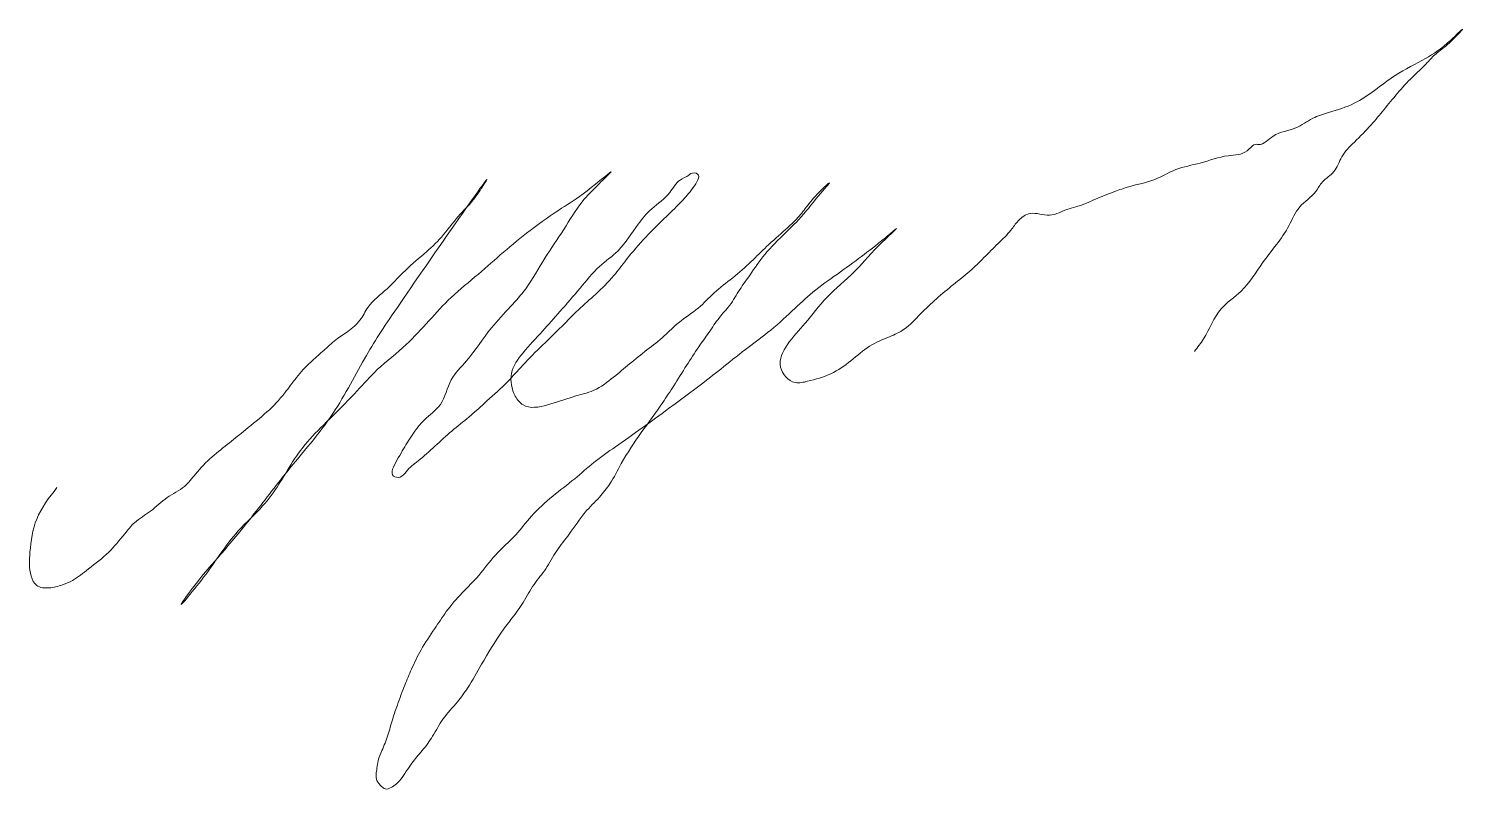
# Model space of a CAD drawing. Header units: millimetres. Extents: x 0.1 to 18.2, y -2.4 to 7.2.
import ezdxf

# ---------------------------------------------------------------- set-up
doc = ezdxf.new("R2010")
doc.units = ezdxf.units.MM
doc.layers.add('001подпись', color=30, linetype='Continuous', lineweight=20)

# ---------------------------------------------------------------- blocks, each defined once
blk = doc.blocks.new('Подпись Королев')
at = {"layer": '001подпись', "color": 5, "ltscale": 0.5}
blk.add_spline([(-0.185, 1.221), (-0.441, 0.825), (-0.526, 0.405), (-0.511, 0.102), (-0.441, -0.014), (-0.286, -0.045), (-0.115, -0.007), (0.01, 0.048), (0.212, 0.195), (0.468, 0.405), (0.67, 0.638), (0.795, 0.778), (0.997, 0.926), (1.206, 1.097), (1.424, 1.237), (1.564, 1.392), (1.774, 1.61), (1.991, 1.788), (2.193, 1.951), (2.465, 2.177), (2.691, 2.418), (2.838, 2.612), (3.017, 2.806), (3.165, 2.938), (3.312, 3.07), (3.639, 3.335), (3.741, 3.5), (3.982, 3.733), (4.18, 3.932), (4.448, 4.172), (4.668, 4.385), (4.88, 4.646), (5.072, 4.858), (5.196, 5.036), (4.146, 3.548), (3.721, 2.89), (3.296, 2.156), (2.719, 1.422), (2.273, 0.852), (1.876, 0.372), (1.574, 0.016), (1.382, -0.252), (1.718, 0.16), (1.882, 0.393), (2.102, 0.674), (2.411, 0.99), (2.616, 1.264), (2.788, 1.545), (3.007, 1.833), (3.289, 2.121), (3.604, 2.444), (3.858, 2.711), (4.222, 3.027), (4.51, 3.329), (4.791, 3.623), (5.134, 3.918), (5.45, 4.193), (5.786, 4.467), (6.184, 4.748), (6.506, 4.968), (6.808, 5.208), (6.657, 5.057), (6.444, 4.831), (6.211, 4.481), (5.971, 4.117), (5.731, 3.733), (5.539, 3.507), (5.299, 3.239), (4.983, 2.821), (4.791, 2.581), (4.654, 2.272), (4.448, 2.073), (4.235, 1.785), (4.105, 1.566), (4.064, 1.367), (4.146, 1.353), (4.222, 1.422), (4.373, 1.559), (4.585, 1.744), (4.798, 1.936), (5.017, 2.114), (5.209, 2.286), (5.47, 2.526), (5.669, 2.739), (5.909, 2.986), (6.19, 3.26), (6.396, 3.466), (6.616, 3.665), (6.842, 3.898), (7, 4.097), (7.247, 4.385), (7.508, 4.646), (7.7, 4.838), (7.844, 5.009), (7.899, 5.181), (7.816, 5.187), (7.789, 5.167), (7.679, 5.105), (7.549, 4.947), (7.322, 4.742), (7.151, 4.549), (6.897, 4.213), (6.664, 4.014), (6.417, 3.74), (6.163, 3.445), (5.943, 3.198), (5.697, 2.924), (5.552, 2.663), (5.6, 2.375), (5.697, 2.265), (6.005, 2.265), (6.331, 2.369), (6.589, 2.45), (6.841, 2.617), (7.042, 2.783), (7.261, 2.96), (7.48, 3.136), (7.661, 3.303), (7.909, 3.489), (8.109, 3.679), (8.343, 3.87), (8.576, 4.075), (8.772, 4.265), (9.01, 4.48), (9.167, 4.632), (9.286, 4.78), (9.467, 4.985), (9.563, 5.071), (9.425, 4.904), (9.263, 4.704), (9.015, 4.442), (8.748, 4.165), (8.562, 3.908), (8.433, 3.722), (8.305, 3.522), (8.176, 3.369), (8.042, 3.179), (7.914, 2.998), (7.761, 2.764), (7.599, 2.507), (7.461, 2.297), (6.937, 1.524), (6.794, 1.27), (6.662, 1.101), (6.482, 0.91), (6.281, 0.635), (6.122, 0.423), (5.984, 0.196), (5.836, 0), (5.698, -0.228), (5.561, -0.424), (5.434, -0.593), (5.175, -1.01), (4.997, -1.309), (4.871, -1.482), (4.687, -1.702), (4.556, -1.917), (4.425, -2.1), (4.294, -2.258), (4.153, -2.462), (4.032, -2.567), (3.959, -2.583), (3.911, -2.551), (3.854, -2.478), (3.843, -2.399), (3.854, -2.321), (3.87, -2.226), (3.917, -2.1), (3.99, -1.906), (4.053, -1.697), (4.111, -1.524), (4.205, -1.272), (4.289, -1.073), (4.41, -0.826), (4.583, -0.559), (4.729, -0.344), (4.929, -0.108), (5.138, 0.112), (5.348, 0.369), (5.605, 0.626), (5.804, 0.861), (6.072, 1.113), (6.349, 1.333), (6.591, 1.538), (6.863, 1.737), (8.192, 2.719), (8.503, 2.964), (8.784, 3.178), (9.095, 3.452), (9.354, 3.689), (9.664, 3.918), (9.968, 4.14), (10.271, 4.377), (10.412, 4.495), (10.19, 4.281), (9.872, 3.94), (9.531, 3.622), (9.257, 3.296), (9.035, 3.03), (8.947, 2.742), (9.132, 2.549), (9.287, 2.564), (9.583, 2.66), (9.835, 2.823), (10.071, 3.008), (10.323, 3.126), (10.508, 3.222), (10.715, 3.415), (10.915, 3.607), (11.13, 3.785), (11.337, 3.955), (11.515, 4.125), (11.692, 4.303), (11.855, 4.473), (11.945, 4.589), (12.099, 4.682), (12.341, 4.661), (12.588, 4.743), (12.701, 4.774), (12.953, 4.877), (13.164, 4.959), (13.344, 5.021), (13.673, 5.113), (13.935, 5.237), (14.243, 5.319), (14.598, 5.412), (14.835, 5.473), (14.953, 5.556), (14.978, 5.554), (15.166, 5.661), (15.451, 5.763), (15.665, 5.885), (15.864, 5.957), (16.189, 6.074), (16.444, 6.237), (16.704, 6.425), (17.086, 6.639), (17.406, 6.873), (17.554, 7.01), (17.361, 6.812), (17.203, 6.685), (17.096, 6.573), (16.923, 6.405), (16.734, 6.201), (16.561, 5.992), (16.403, 5.804), (16.19, 5.585), (16.031, 5.398), (15.931, 5.211), (15.787, 5.081), (15.701, 4.959), (15.5, 4.765), (15.363, 4.528), (15.032, 4.061), (14.759, 3.702), (14.508, 3.479), (14.285, 3.098), (14.171, 2.941)], degree=3, dxfattribs=at)

msp = doc.modelspace()

# ---------------------------------------------------------------- block references
at = {"layer": '001подпись'}
msp.add_blockref('Подпись Королев', (0.639, 0.188), dxfattribs=at)

doc.saveas('drawing.dxf')
